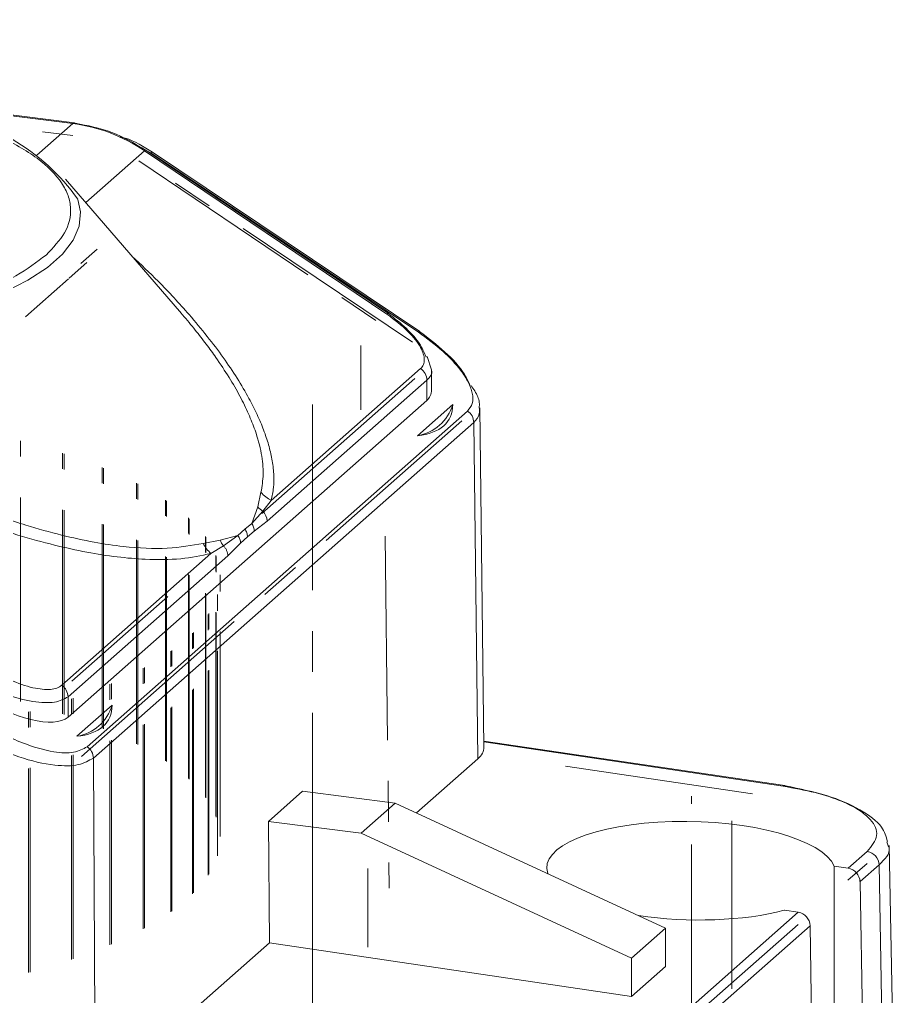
# Paper-space layout 'SW_Model_1' of a CAD drawing. Header units: millimetres. Extents: x 0 to 594, y 0 to 420.
# Drawn here: x 420.08 to 447.26, y 187.26 to 217.65 of the extents above; entities that cross this region are included whole.
import ezdxf

# ---------------------------------------------------------------- set-up
doc = ezdxf.new("R2010")
doc.units = ezdxf.units.MM
doc.linetypes.add('CENTER', pattern=[10.16, 6.35, -1.27, 1.27, -1.27])
doc.layers.add('SLD-0', color=179, linetype='Continuous')

psp = doc.layouts.new('SW_Model_1')

# ---------------------------------------------------------------- linework, layer by layer
at = {"layer": 'SLD-0', "color": 5, "linetype": 'CENTER', "lineweight": 15}
for p, q in [((393.078, 217.654), (421.741, 214.043)), ((423.794, 213.258), (431.342, 208.178)), ((432.319, 207.615), (423.994, 213.196)), ((421.992, 210.067), (422.495, 210.511)), ((421.628, 209.606), (422.18, 210.093)), ((420.265, 208.404), (421.607, 209.587)), ((430.705, 207.509), (430.705, 205.508)), ((432.389, 206.484), (427.414, 202.097)), ((429.202, 189.737), (429.202, 205.671)), ((429.202, 189.737), (429.202, 205.671)), ((429.202, 205.525), (429.202, 205.671)), ((422.006, 194.72), (433.848, 205.164)), ((420.112, 196.434), (420.112, 204.542)), ((421.422, 196.053), (421.422, 204.161)), ((421.476, 196.035), (421.476, 204.143)), ((422.65, 195.607), (422.65, 203.716)), ((422.698, 195.588), (422.698, 203.696)), ((423.721, 195.119), (423.721, 203.228)), ((423.762, 195.098), (423.762, 203.206)), ((424.621, 194.594), (424.621, 202.702)), ((424.655, 194.572), (424.655, 202.68)), ((425.34, 194.039), (425.34, 202.147)), ((425.365, 194.015), (425.365, 202.123)), ((425.867, 193.46), (425.867, 201.569)), ((425.885, 193.436), (425.885, 201.544)), ((431.462, 201.581), (431.593, 190.628)), ((426.196, 192.866), (426.196, 200.974)), ((426.206, 192.841), (426.206, 200.949)), ((426.324, 192.262), (426.324, 200.371)), ((426.325, 192.237), (426.325, 200.345)), ((426.241, 191.633), (426.241, 199.741)), ((426.248, 191.658), (426.248, 199.766)), ((424.699, 199.702), (421.711, 197.067)), ((425.954, 191.036), (425.954, 199.144)), ((425.97, 191.061), (425.97, 199.169)), ((425.469, 190.453), (425.469, 198.561)), ((425.493, 190.477), (425.493, 198.585)), ((424.791, 189.892), (424.791, 198.001)), ((424.823, 189.915), (424.823, 198.023)), ((423.929, 189.36), (423.929, 197.468)), ((423.968, 189.382), (423.968, 197.49)), ((422.893, 188.864), (422.893, 196.972)), ((422.94, 188.884), (422.94, 196.992)), ((421.697, 188.409), (421.697, 196.517)), ((421.75, 188.427), (421.75, 196.535)), ((420.356, 188.002), (420.356, 196.11)), ((420.415, 188.018), (420.415, 196.126)), ((437.083, 194.424), (442.896, 193.563)), ((440.997, 185.632), (440.997, 193.493)), ((442.254, 187.496), (442.254, 192.723)), ((430.929, 191.241), (430.929, 188.79)), ((446.466, 191.395), (445.872, 190.872)), ((429.202, 190.981), (429.202, 188.53)), ((429.202, 190.981), (429.202, 190.793)), ((430.929, 191.053), (430.929, 188.79)), ((429.202, 190.793), (429.202, 188.53)), ((444.317, 189.5), (438.801, 184.636)), ((429.202, 188.53), (429.202, 155.155)), ((429.202, 188.341), (429.202, 155.155))]:
    psp.add_line(p, q, dxfattribs=at)
at = {"layer": 'SLD-0', "color": 179, "linetype": 'Continuous', "lineweight": 15}
for p, q in [((421.791, 214.439), (416.146, 215.151)), ((421.791, 214.439), (421.795, 214.439)), ((421.795, 214.439), (421.816, 214.428)), ((423.973, 213.567), (431.52, 208.487)), ((431.565, 208.51), (424.018, 213.59)), ((424.196, 213.524), (424.172, 213.505)), ((424.172, 213.505), (432.498, 207.924)), ((424.212, 213.53), (424.196, 213.524)), ((424.217, 213.529), (424.212, 213.53)), ((432.542, 207.948), (424.217, 213.529)), ((425.12, 208.508), (421.516, 212.689)), ((431.565, 208.51), (431.569, 208.504)), ((431.569, 208.504), (431.569, 208.503)), ((432.542, 207.948), (432.546, 207.942)), ((432.546, 207.942), (432.546, 207.941)), ((432.768, 207.171), (432.902, 206.757)), ((432.567, 206.793), (427.92, 202.694)), ((432.905, 206.135), (432.905, 206.757)), ((427.789, 202.049), (432.763, 206.436)), ((432.763, 206.436), (432.763, 205.803)), ((421.591, 195.95), (432.763, 205.803)), ((432.472, 204.706), (433.568, 205.673)), ((434.541, 195.01), (434.415, 205.576)), ((434.027, 205.473), (422.185, 195.029)), ((434.222, 205.12), (422.38, 194.676)), ((434.222, 205.12), (434.347, 194.649)), ((427.496, 202.492), (427.598, 202.944)), ((427.313, 201.978), (427.496, 202.492)), ((427.92, 202.694), (427.655, 202.355)), ((427.655, 202.355), (427.313, 201.978)), ((427.098, 201.8), (427.313, 201.978)), ((427.389, 201.733), (427.789, 202.049)), ((426.323, 201.458), (426.882, 201.597)), ((426.882, 201.597), (426.431, 201.276)), ((426.882, 201.597), (427.098, 201.8)), ((426.965, 201.358), (427.177, 201.558)), ((427.177, 201.558), (427.389, 201.733)), ((425.798, 201.356), (426.323, 201.458)), ((426.431, 201.276), (426.042, 201.038)), ((426.565, 200.97), (426.965, 201.358)), ((426.042, 201.038), (421.395, 196.939)), ((421.591, 196.583), (426.565, 200.97)), ((421.591, 195.95), (421.591, 196.583)), ((422.962, 196.319), (421.866, 195.352)), ((443.904, 193.818), (434.539, 195.205)), ((422.437, 184.144), (422.38, 194.676)), ((432.443, 192.969), (434.347, 194.649)), ((427.829, 192.704), (428.89, 193.64)), ((431.778, 193.276), (428.89, 193.64)), ((443.904, 193.818), (443.906, 193.818)), ((443.906, 193.818), (443.926, 193.809)), ((430.717, 192.34), (431.778, 193.276)), ((440.197, 189.387), (431.778, 193.276)), ((427.862, 188.929), (427.829, 192.704)), ((427.829, 192.704), (430.717, 192.34)), ((439.136, 188.451), (430.717, 192.34)), ((447.078, 192.071), (447.125, 191.948)), ((447.258, 186.455), (447.156, 191.95)), ((445.881, 191.248), (446.474, 191.771)), ((445.447, 191.312), (445.881, 191.248)), ((445.447, 191.312), (445.447, 185.468)), ((446.84, 191.355), (446.247, 190.832)), ((446.84, 191.355), (446.935, 185.859)), ((446.247, 190.832), (446.342, 185.335)), ((438.81, 185.012), (444.325, 189.876)), ((444.325, 189.876), (443.892, 189.94)), ((439.136, 188.451), (440.197, 189.387)), ((444.691, 189.46), (439.175, 184.595)), ((440.197, 188.193), (440.197, 189.387)), ((444.786, 183.964), (444.691, 189.46)), ((422.437, 184.144), (427.862, 188.929)), ((427.862, 188.929), (439.136, 187.258)), ((439.136, 188.451), (439.136, 187.258)), ((440.197, 188.193), (439.136, 187.258))]:
    psp.add_line(p, q, dxfattribs=at)
at = {"layer": 'SLD-0', "color": 8, "linetype": 'Continuous', "lineweight": 15}
for p, q in [((416.146, 215.125), (421.741, 214.42)), ((420.624, 213.434), (421.741, 214.42)), ((421.741, 214.42), (421.769, 214.437)), ((421.769, 214.437), (421.791, 214.439)), ((423.633, 213.785), (424.172, 213.505)), ((422.147, 211.957), (423.973, 213.567)), ((423.973, 213.567), (423.997, 213.586)), ((423.997, 213.586), (424.013, 213.592)), ((424.013, 213.592), (424.018, 213.59)), ((424.16, 213.494), (424.172, 213.505)), ((421.899, 212.059), (421.984, 211.672)), ((421.984, 211.672), (421.943, 211.227)), ((421.943, 211.227), (421.755, 210.786)), ((421.755, 210.786), (421.423, 210.355)), ((421.423, 210.355), (420.951, 209.939)), ((420.951, 209.939), (420.344, 209.542)), ((420.344, 209.542), (419.611, 209.17)), ((431.52, 208.487), (431.544, 208.506)), ((431.544, 208.506), (431.561, 208.511)), ((431.561, 208.511), (431.565, 208.51)), ((432.498, 207.924), (432.522, 207.943)), ((432.522, 207.943), (432.538, 207.949)), ((432.538, 207.949), (432.542, 207.948)), ((443.854, 193.799), (434.539, 195.178)), ((443.854, 193.799), (443.881, 193.816)), ((443.881, 193.816), (443.904, 193.818))]:
    psp.add_line(p, q, dxfattribs=at)
at = {"layer": 'SLD-0', "color": 179, "linetype": 'Continuous', "lineweight": 15}
for centre, radius, start, end in [((416.551, 208.259), 6.561, 35.3986, 84.1984), ((421.062, 209.294), 5.17, 55.7422, 82.452), ((432.326, 206.428), 0.437, 1.0946, 56.4794), ((432.245, 206.068), 1.381, 279.4509, 343.3684), ((433.785, 205.108), 0.438, 1.5591, 56.4627), ((428.395, 203.641), 1.059, 221.1892, 243.3848), ((428.241, 203.196), 1.025, 223.3702, 235.0925), ((427.357, 202.043), 0.432, 0.8751, 46.3882), ((426.964, 201.736), 0.425, 359.5814, 34.7383), ((426.777, 201.855), 1.099, 207.0143, 228.0584), ((427.304, 201.919), 1.084, 205.2085, 216.3856), ((421.154, 196.575), 0.437, 1.0946, 56.4794), ((421.639, 196.714), 1.381, 279.4509, 343.3684), ((421.943, 194.664), 0.438, 1.5591, 56.4627), ((446.402, 191.339), 0.438, 1.9885, 80.5991), ((445.809, 190.816), 0.438, 1.9885, 80.5991), ((444.254, 189.444), 0.438, 1.9885, 80.5991)]:
    psp.add_arc(centre, radius, start, end, dxfattribs=at)
for centre, major_axis, ratio, start_param, end_param in [((430.705, 207.188), (2.139, -1.289), 0.399163, 6.157799, 6.519166), ((429.202, 207.76), (4.246, -2.558), 0.399163, 5.794872, 6.520727), ((419.533, 197.335), (2.139, -1.289), 0.399163, 4.587003, 6.157799), ((418.595, 198.406), (4.246, -2.558), 0.399163, 5.794872, 6.520727), ((431.54, 195.064), (3.001, -0.066), 0.340425, 5.92939, 6.294732), ((440.997, 191.171), (4.5, -0.099), 0.340534, 0.156935, 3.263726), ((440.997, 191.171), (4.5, -0.099), 0.340534, 4.346619, 5.41849)]:
    psp.add_ellipse(centre, major_axis=major_axis, ratio=ratio, start_param=start_param, end_param=end_param, dxfattribs=at)
at = {"layer": 'SLD-0', "color": 8, "linetype": 'Continuous', "lineweight": 15}
for points, knots in [([(416.146, 215.043), (416.72, 214.912), (417.624, 214.707), (418.666, 214.35), (419.425, 214.039), (420.087, 213.701), (420.831, 213.22), (421.344, 212.705), (421.612, 212.177), (421.712, 211.658), (421.579, 211.028), (421.128, 210.556), (420.91, 210.327)], [0, 0, 0, 0, 0.128727, 0.202537, 0.276283, 0.351663, 0.426978, 0.577472, 0.651282, 0.725027, 0.866512, 1, 1, 1, 1]), ([(420.91, 210.327), (420.619, 210.107), (420.022, 209.654), (418.869, 209.151), (417.766, 208.785), (416.83, 208.532), (415.817, 208.311), (414.373, 208.064), (412.828, 207.89), (411.244, 207.808), (410.382, 207.773), (409.922, 207.787), (409.858, 207.789)], [0, 0, 0, 0, 0.151127, 0.311306, 0.394869, 0.478358, 0.563699, 0.648965, 0.819344, 0.902907, 0.986396, 1, 1, 1, 1]), ([(427.92, 202.694), (427.947, 202.824), (428.002, 203.086), (428.004, 203.517), (427.95, 203.963), (427.842, 204.42), (427.688, 204.883), (427.484, 205.366), (427.212, 205.903), (426.865, 206.494), (426.429, 207.139), (425.929, 207.8), (425.264, 208.595), (424.498, 209.43), (423.862, 210.028), (423.589, 210.284)], [0, 0, 0, 0, 0.066034, 0.132594, 0.200122, 0.262061, 0.324586, 0.387989, 0.452549, 0.531589, 0.611567, 0.692911, 0.776026, 0.90406, 1, 1, 1, 1]), ([(427.598, 202.944), (427.629, 203.128), (427.694, 203.505), (427.625, 204.157), (427.455, 204.79), (427.216, 205.389), (426.947, 205.938), (426.609, 206.524), (426.25, 207.066), (425.892, 207.559), (425.545, 208.002), (425.285, 208.322), (425.132, 208.494), (425.12, 208.508)], [0, 0, 0, 0, 0.124185, 0.253064, 0.386782, 0.477011, 0.571792, 0.671027, 0.774598, 0.842356, 0.915236, 0.993088, 1, 1, 1, 1]), ([(432.902, 206.757), (432.903, 206.754), (432.949, 206.613), (432.855, 206.524), (432.763, 206.436)], [0, 0, 0, 0, 0.024413, 1, 1, 1, 1]), ([(434.393, 205.576), (434.398, 205.511), (434.413, 205.327), (434.297, 205.201), (434.222, 205.12)], [0, 0, 0, 0, 0.35208, 1, 1, 1, 1]), ([(447.125, 191.948), (447.135, 191.923), (447.224, 191.72), (447.02, 191.526), (446.84, 191.355)], [0, 0, 0, 0, 0.1206473, 1, 1, 1, 1])]:
    psp.add_open_spline(points, degree=3, knots=knots, dxfattribs=at)
at = {"layer": 'SLD-0', "color": 179, "linetype": 'Continuous', "lineweight": 15}
for points, knots in [([(424.022, 213.583), (423.672, 213.791), (422.973, 214.207), (422.202, 214.354), (421.816, 214.428)], [0, 0, 0, 0, 0.499679, 1, 1, 1, 1]), ([(424.22, 213.522), (423.945, 213.7), (423.621, 213.909), (423.265, 213.993), (423.213, 214.005)], [0, 0, 0, 0, 0.853293, 1, 1, 1, 1]), ([(431.52, 208.487), (431.753, 208.312), (432.196, 207.98), (432.59, 207.467), (432.701, 207.119), (432.67, 206.908), (432.601, 206.831), (432.567, 206.793)], [0, 0, 0, 0, 0.2946648, 0.5600201, 0.7775694, 0.8889031, 1, 1, 1, 1]), ([(432.741, 207.153), (432.689, 207.274), (432.562, 207.571), (432.143, 208.056), (431.758, 208.355), (431.569, 208.503)], [0, 0, 0, 0, 0.260162, 0.635545, 1, 1, 1, 1]), ([(432.498, 207.924), (432.762, 207.732), (433.275, 207.358), (433.779, 206.812), (434.067, 206.369), (434.196, 206.016), (434.209, 205.695), (434.087, 205.547), (434.027, 205.473)], [0, 0, 0, 0, 0.227594, 0.442848, 0.579106, 0.712294, 0.857055, 1, 1, 1, 1]), ([(434.115, 206.269), (434.06, 206.384), (433.894, 206.733), (433.342, 207.333), (432.809, 207.74), (432.546, 207.941)], [0, 0, 0, 0, 0.199592, 0.60411, 1, 1, 1, 1]), ([(434.137, 206.269), (434.178, 206.212), (434.31, 206.028), (434.407, 205.786), (434.397, 205.63), (434.393, 205.576)], [0, 0, 0, 0, 0.226635, 0.730245, 1, 1, 1, 1]), ([(413.806, 204.848), (413.873, 204.809), (414.049, 204.706), (414.475, 204.464), (415.1, 204.122), (415.826, 203.747), (416.476, 203.429), (417.165, 203.109), (417.927, 202.777), (418.775, 202.439), (419.553, 202.157), (420.422, 201.872), (421.374, 201.606), (422.389, 201.385), (423.512, 201.219), (424.702, 201.158), (425.439, 201.291), (425.798, 201.356)], [0, 0, 0, 0, 0.015781, 0.041765, 0.100314, 0.161784, 0.210149, 0.250438, 0.320303, 0.385459, 0.445689, 0.500798, 0.589169, 0.672549, 0.750773, 0.878824, 1, 1, 1, 1]), ([(413.582, 204.404), (414.033, 204.161), (414.928, 203.68), (416.283, 203.034), (417.592, 202.471), (418.845, 201.995), (420.031, 201.604), (421.143, 201.298), (422.175, 201.073), (423.122, 200.924), (424.112, 200.841), (425.123, 200.847), (425.738, 200.975), (426.042, 201.038)], [0, 0, 0, 0, 0.1011419, 0.2005921, 0.2990969, 0.3893042, 0.4774427, 0.5642278, 0.6431021, 0.720091, 0.7958844, 0.899018, 1, 1, 1, 1]), ([(426.882, 201.597), (426.905, 201.56), (426.952, 201.484), (426.96, 201.4), (426.965, 201.358)], [0, 0, 0, 0, 0.499999, 1, 1, 1, 1]), ([(427.098, 201.8), (427.12, 201.762), (427.166, 201.685), (427.173, 201.6), (427.177, 201.558)], [0, 0, 0, 0, 0.500024, 1, 1, 1, 1]), ([(426.431, 201.276), (426.451, 201.255), (426.491, 201.212), (426.532, 201.135), (426.56, 201.053), (426.563, 200.998), (426.565, 200.97)], [0, 0, 0, 0, 0.249997, 0.500002, 0.749998, 1, 1, 1, 1]), ([(421.395, 196.939), (421.35, 196.908), (421.258, 196.845), (420.977, 196.791), (420.491, 196.839), (419.778, 197.085), (419.311, 197.368), (419.075, 197.512)], [0, 0, 0, 0, 0.112153, 0.225146, 0.461018, 0.726875, 1, 1, 1, 1]), ([(421.591, 196.583), (421.468, 196.515), (421.281, 196.409), (420.865, 196.392), (420.365, 196.439), (419.618, 196.636), (419.044, 196.93), (418.755, 197.078)], [0, 0, 0, 0, 0.22455, 0.343471, 0.467281, 0.731285, 1, 1, 1, 1]), ([(422.185, 195.029), (422.06, 194.958), (421.808, 194.816), (421.092, 194.848), (420.299, 195.079), (419.496, 195.445), (419.061, 195.719), (418.826, 195.867)], [0, 0, 0, 0, 0.19302, 0.388585, 0.647012, 0.809445, 1, 1, 1, 1]), ([(422.38, 194.676), (422.24, 194.595), (421.953, 194.427), (421.132, 194.424), (420.229, 194.635), (419.303, 194.997), (418.799, 195.275), (418.506, 195.437)], [0, 0, 0, 0, 0.191377, 0.393278, 0.651215, 0.797877, 1, 1, 1, 1]), ([(446.474, 191.771), (446.606, 191.935), (446.866, 192.256), (446.662, 192.708), (446.233, 193.066), (445.658, 193.355), (444.873, 193.618), (444.195, 193.738), (443.854, 193.799)], [0, 0, 0, 0, 0.213335, 0.418519, 0.551094, 0.683851, 0.840691, 1, 1, 1, 1]), ([(447.098, 192.083), (447.058, 192.232), (446.966, 192.577), (446.294, 193.079), (445.262, 193.538), (444.369, 193.719), (443.926, 193.809)], [0, 0, 0, 0, 0.204061, 0.472338, 0.7381, 1, 1, 1, 1])]:
    psp.add_open_spline(points, degree=3, knots=knots, dxfattribs=at)

doc.saveas('drawing.dxf')
